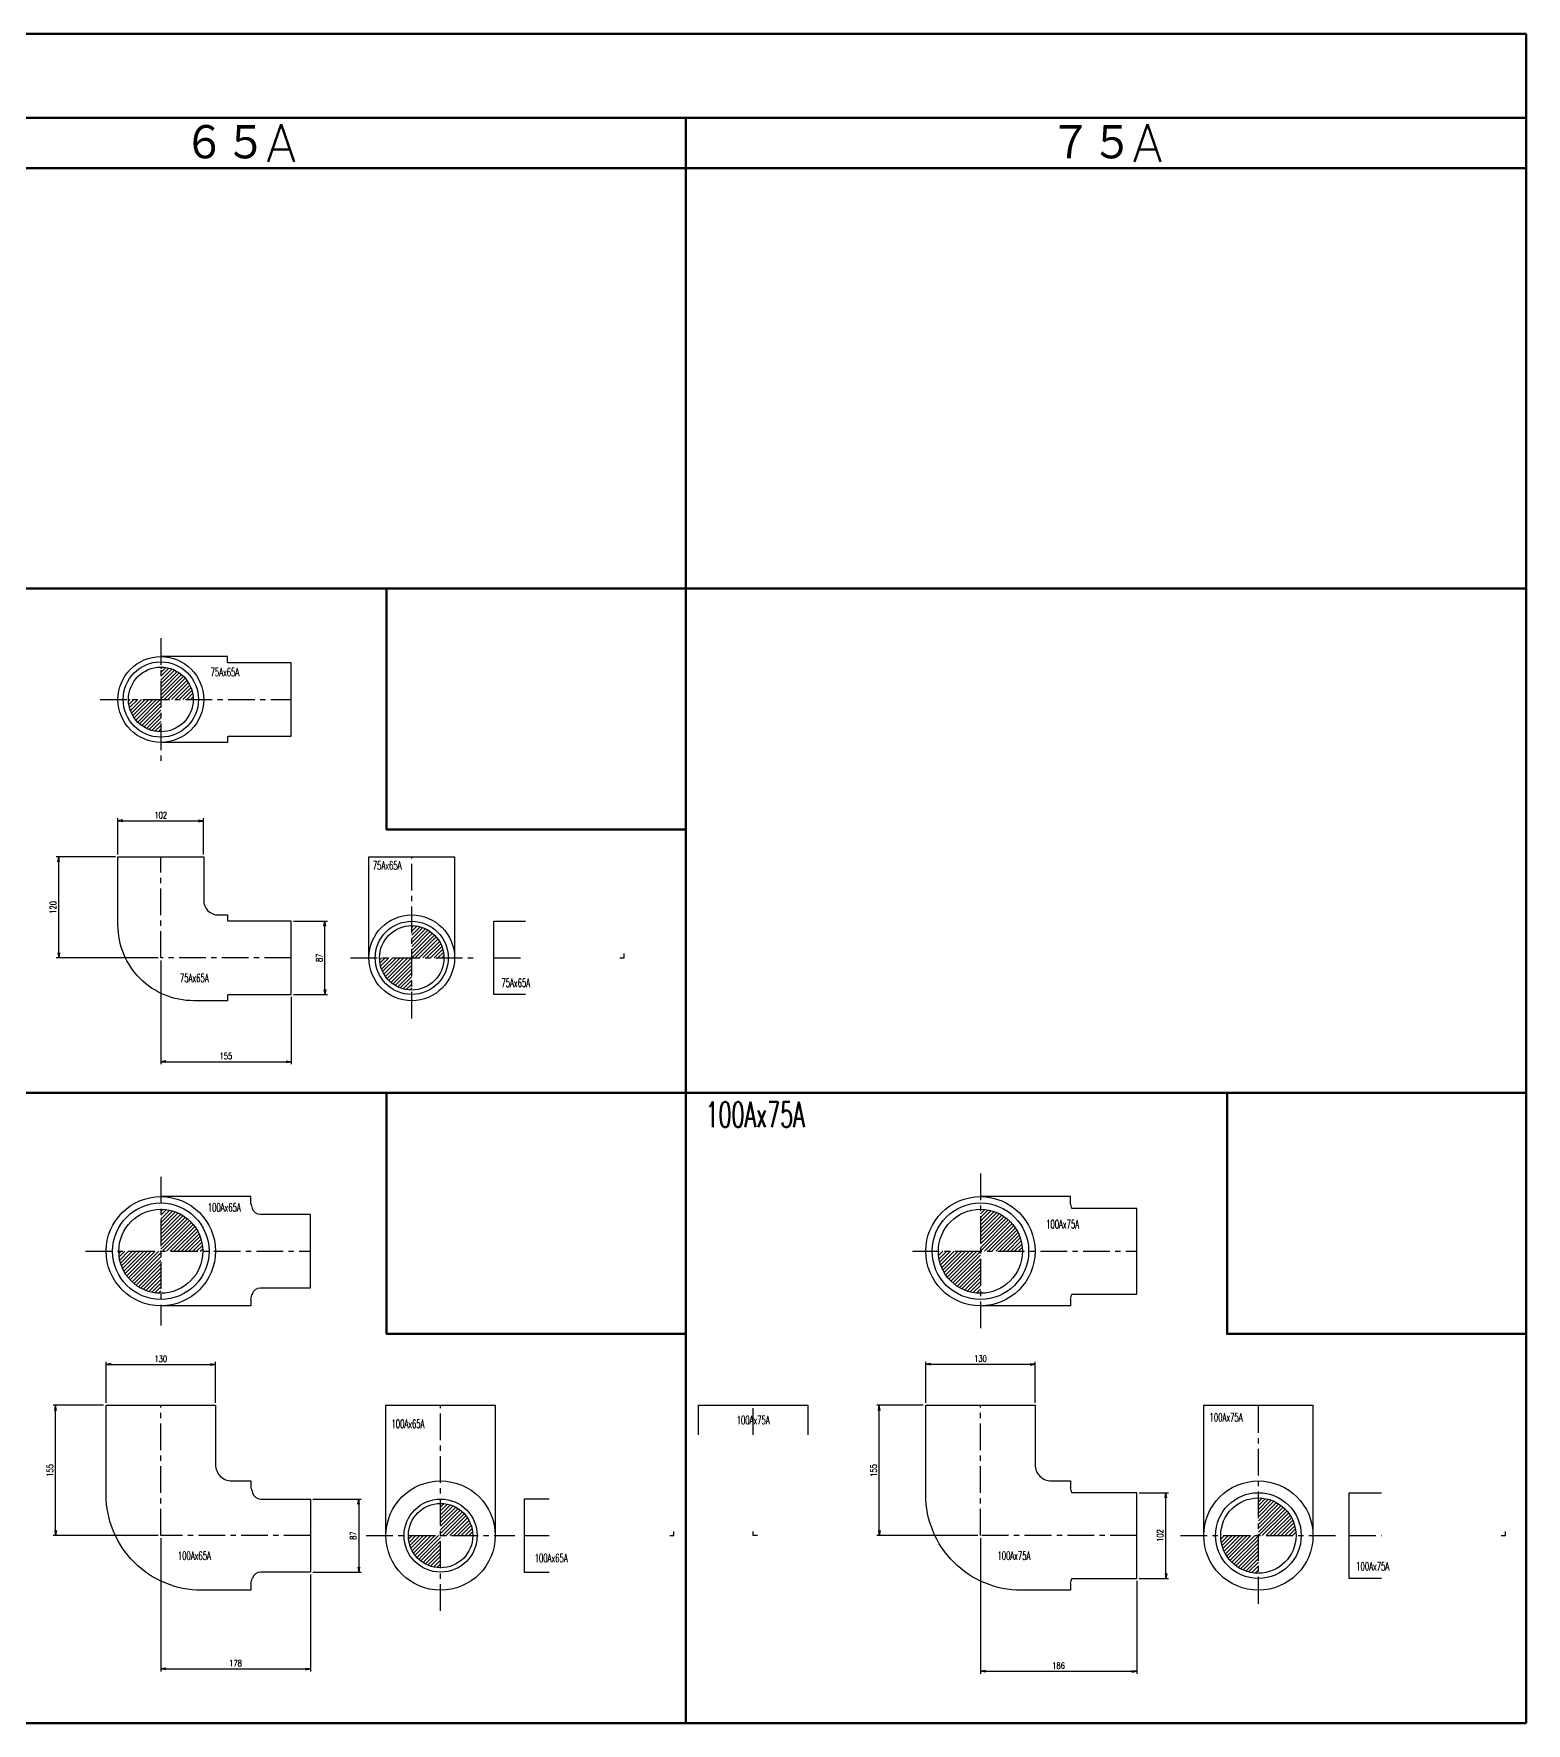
# Model space of a CAD drawing. Header units: millimetres. Extents: x 1711 to 90196, y -23291 to 8516.
# Drawn here: x 48783 to 50559, y -402 to 1608 of the extents above; entities that cross this region are included whole.
import ezdxf

# ---------------------------------------------------------------- set-up
doc = ezdxf.new("R2010")
doc.units = ezdxf.units.MM
doc.header["$PDMODE"] = 35
doc.linetypes.add('CENTER', pattern=[50.8, 31.75, -6.35, 6.35, -6.35])
doc.layers.add('line', color=153, linetype='Continuous', lineweight=50)
for name, color, linetype in [('寸法', 2, 'Continuous'), ('配管-CVP', 4, 'Continuous'), ('＃配管（PVC)', 21, 'Continuous')]:
    doc.layers.add(name, color=color, linetype=linetype)
doc.styles.add('kpk', font='romans.shx', dxfattribs={"width": 0.7, "bigfont": 'extfont2.shx'})
doc.styles.get("Standard").update_dxf_attribs({"font": 'romans.shx', "bigfont": 'extfont.shx'})
doc.dimstyles.new('KPK-3', dxfattribs={"dimscale": 3, "dimtxt": 2.5, "dimasz": 2, "dimexe": 1, "dimexo": 1, "dimgap": 1, "dimtad": 3, "dimdec": 1, "dimdsep": 46, "dimtxsty": 'kpk', "dimblk": 'OPEN', "dimcen": 2.5, "dimclrd": 2, "dimclre": 2, "dimclrt": 4, "dimadec": 1, "dimazin": 2, "dimtfac": 1, "dimtdec": 1, "dimtmove": 0, "dimatfit": 2, "dimldrblk": 'OPEN', "dimfxl": 0, "dimlwd": -1, "dimlwe": -1, "dimarcsym": 0})

# ---------------------------------------------------------------- blocks, each defined once
blk = doc.blocks.new('_Open')
at = {"color": 0, "linetype": 'ByBlock', "lineweight": -2}
for p, q in [((-1, 0.17), (0, 0)), ((-1, -0.17), (0, 0)), ((0, 0), (-1, 0))]:
    blk.add_line(p, q, dxfattribs=at)
blk = doc.blocks.new('*D2950')
at = {"layer": 'Defpoints', "color": 0, "transparency": 16777216}
for p in [(48985.3, 671.2), (48883.3, 628.2), (48985.3, 628.2)]:
    blk.add_point(p, dxfattribs=at)
at = {"layer": '寸法', "color": 2, "transparency": 16777216}
for p, q in [((48883.3, 631.2), (48883.3, 674.2)), ((48889.3, 671.2), (48979.3, 671.2)), ((48985.3, 631.2), (48985.3, 674.2))]:
    blk.add_line(p, q, dxfattribs=at)
at = {"layer": '寸法', "color": 2, "transparency": 16777216, "xscale": 6, "yscale": 6, "zscale": 6, "rotation": 180}
blk.add_blockref('_Open', (48883.3, 671.2), dxfattribs=at)
at = {"layer": '寸法', "color": 2, "transparency": 16777216, "xscale": 6, "yscale": 6, "zscale": 6}
blk.add_blockref('_Open', (48985.3, 671.2), dxfattribs=at)
at = {"layer": '寸法', "color": 4, "transparency": 16777216, "insert": (48934.3, 677.9), "char_height": 7.5, "attachment_point": 5, "style": 'kpk', "bg_fill": 3, "box_fill_scale": 1.1, "bg_fill_color": 256, "bg_fill_true_color": 13158600, "bg_fill_transparency": 0}
blk.add_mtext('102', dxfattribs=at)
blk = doc.blocks.new('*D2951')
at = {"layer": 'Defpoints', "color": 0, "transparency": 16777216}
for p in [(49089.3, 551.7), (49129.5, 551.7), (49089.3, 464.7)]:
    blk.add_point(p, dxfattribs=at)
at = {"layer": '寸法', "color": 2, "transparency": 16777216}
for p, q in [((49092.3, 551.7), (49132.5, 551.7)), ((49129.5, 470.7), (49129.5, 545.7)), ((49092.3, 464.7), (49132.5, 464.7))]:
    blk.add_line(p, q, dxfattribs=at)
at = {"layer": '寸法', "color": 2, "transparency": 16777216, "xscale": 6, "yscale": 6, "zscale": 6}
for p, rotation in [((49129.5, 551.7), 90), ((49129.5, 464.7), 270)]:
    blk.add_blockref('_Open', p, dxfattribs=dict(at, rotation=rotation))
at = {"layer": '寸法', "color": 4, "transparency": 16777216, "insert": (49122.8, 508.2), "char_height": 7.5, "attachment_point": 5, "rotation": 90, "style": 'kpk', "bg_fill": 3, "box_fill_scale": 1.1, "bg_fill_color": 256, "bg_fill_true_color": 13158600, "bg_fill_transparency": 0}
blk.add_mtext('87', dxfattribs=at)
blk = doc.blocks.new('*D2952')
at = {"layer": 'Defpoints', "color": 0, "transparency": 16777216}
for p in [(48934.3, 508.2), (49089.3, 464.7), (49089.3, 384.5)]:
    blk.add_point(p, dxfattribs=at)
at = {"layer": '寸法', "color": 2, "transparency": 16777216}
for p, q in [((48934.3, 505.2), (48934.3, 381.5)), ((49089.3, 461.7), (49089.3, 381.5)), ((48940.3, 384.5), (49083.3, 384.5))]:
    blk.add_line(p, q, dxfattribs=at)
at = {"layer": '寸法', "color": 2, "transparency": 16777216, "xscale": 6, "yscale": 6, "zscale": 6, "rotation": 180}
blk.add_blockref('_Open', (48934.3, 384.5), dxfattribs=at)
at = {"layer": '寸法', "color": 2, "transparency": 16777216, "xscale": 6, "yscale": 6, "zscale": 6}
blk.add_blockref('_Open', (49089.3, 384.5), dxfattribs=at)
at = {"layer": '寸法', "color": 4, "transparency": 16777216, "insert": (49011.8, 391.3), "char_height": 7.5, "attachment_point": 5, "style": 'kpk', "bg_fill": 3, "box_fill_scale": 1.1, "bg_fill_color": 256, "bg_fill_true_color": 13158600, "bg_fill_transparency": 0}
blk.add_mtext('155', dxfattribs=at)
blk = doc.blocks.new('*D2953')
at = {"layer": 'Defpoints', "color": 0, "transparency": 16777216}
for p in [(48812.8, 628.2), (48883.3, 628.2), (48934.3, 508.2)]:
    blk.add_point(p, dxfattribs=at)
at = {"layer": '寸法', "color": 2, "transparency": 16777216}
for p, q in [((48880.3, 628.2), (48809.8, 628.2)), ((48812.8, 514.2), (48812.8, 622.2)), ((48931.3, 508.2), (48809.8, 508.2))]:
    blk.add_line(p, q, dxfattribs=at)
at = {"layer": '寸法', "color": 2, "transparency": 16777216, "xscale": 6, "yscale": 6, "zscale": 6}
for p, rotation in [((48812.8, 628.2), 90), ((48812.8, 508.2), 270)]:
    blk.add_blockref('_Open', p, dxfattribs=dict(at, rotation=rotation))
at = {"layer": '寸法', "color": 4, "transparency": 16777216, "insert": (48806.1, 568.2), "char_height": 7.5, "attachment_point": 5, "rotation": 90, "style": 'kpk', "bg_fill": 3, "box_fill_scale": 1.1, "bg_fill_color": 256, "bg_fill_true_color": 13158600, "bg_fill_transparency": 0}
blk.add_mtext('120', dxfattribs=at)
blk = doc.blocks.new('*D2954')
at = {"layer": 'Defpoints', "color": 0, "transparency": 16777216}
for p in [(48999.3, 24.4), (48869.3, -24.2), (48999.3, -24.2)]:
    blk.add_point(p, dxfattribs=at)
at = {"layer": '寸法', "color": 2, "transparency": 16777216}
for p, q in [((48869.3, -21.2), (48869.3, 27.4)), ((48875.3, 24.4), (48993.3, 24.4)), ((48999.3, -21.2), (48999.3, 27.4))]:
    blk.add_line(p, q, dxfattribs=at)
at = {"layer": '寸法', "color": 2, "transparency": 16777216, "xscale": 6, "yscale": 6, "zscale": 6, "rotation": 180}
blk.add_blockref('_Open', (48869.3, 24.4), dxfattribs=at)
at = {"layer": '寸法', "color": 2, "transparency": 16777216, "xscale": 6, "yscale": 6, "zscale": 6}
blk.add_blockref('_Open', (48999.3, 24.4), dxfattribs=at)
at = {"layer": '寸法', "color": 4, "transparency": 16777216, "insert": (48934.3, 31.1), "char_height": 7.5, "attachment_point": 5, "style": 'kpk', "bg_fill": 3, "box_fill_scale": 1.1, "bg_fill_color": 256, "bg_fill_true_color": 13158600, "bg_fill_transparency": 0}
blk.add_mtext('130', dxfattribs=at)
blk = doc.blocks.new('*D2955')
at = {"layer": 'Defpoints', "color": 0, "transparency": 16777216}
for p in [(49112.3, -135.7), (49112.3, -222.7), (49169.9, -222.7)]:
    blk.add_point(p, dxfattribs=at)
at = {"layer": '寸法', "color": 2, "transparency": 16777216}
for p, q in [((49115.3, -135.7), (49172.9, -135.7)), ((49169.9, -141.7), (49169.9, -216.7)), ((49115.3, -222.7), (49172.9, -222.7))]:
    blk.add_line(p, q, dxfattribs=at)
at = {"layer": '寸法', "color": 2, "transparency": 16777216, "xscale": 6, "yscale": 6, "zscale": 6}
for p, rotation in [((49169.9, -135.7), 90), ((49169.9, -222.7), 270)]:
    blk.add_blockref('_Open', p, dxfattribs=dict(at, rotation=rotation))
at = {"layer": '寸法', "color": 4, "transparency": 16777216, "insert": (49163.2, -179.2), "char_height": 7.5, "attachment_point": 5, "rotation": 90, "style": 'kpk', "bg_fill": 3, "box_fill_scale": 1.1, "bg_fill_color": 256, "bg_fill_true_color": 13158600, "bg_fill_transparency": 0}
blk.add_mtext('87', dxfattribs=at)
blk = doc.blocks.new('*D2956')
at = {"layer": 'Defpoints', "color": 0, "transparency": 16777216}
for p in [(48809.1, -24.2), (48869.3, -24.2), (48934.3, -179.2)]:
    blk.add_point(p, dxfattribs=at)
at = {"layer": '寸法', "color": 2, "transparency": 16777216}
for p, q in [((48866.3, -24.2), (48806.1, -24.2)), ((48809.1, -173.2), (48809.1, -30.2)), ((48931.3, -179.2), (48806.1, -179.2))]:
    blk.add_line(p, q, dxfattribs=at)
at = {"layer": '寸法', "color": 2, "transparency": 16777216, "xscale": 6, "yscale": 6, "zscale": 6}
for p, rotation in [((48809.1, -24.2), 90), ((48809.1, -179.2), 270)]:
    blk.add_blockref('_Open', p, dxfattribs=dict(at, rotation=rotation))
at = {"layer": '寸法', "color": 4, "transparency": 16777216, "insert": (48802.4, -101.7), "char_height": 7.5, "attachment_point": 5, "rotation": 90, "style": 'kpk', "bg_fill": 3, "box_fill_scale": 1.1, "bg_fill_color": 256, "bg_fill_true_color": 13158600, "bg_fill_transparency": 0}
blk.add_mtext('155', dxfattribs=at)
blk = doc.blocks.new('*D2957')
at = {"layer": 'Defpoints', "color": 0, "transparency": 16777216}
for p in [(49974.6, 24.6), (49844.6, -24.2), (49974.6, -24.2)]:
    blk.add_point(p, dxfattribs=at)
at = {"layer": '寸法', "color": 2, "transparency": 16777216}
for p, q in [((49844.6, -21.2), (49844.6, 27.6)), ((49850.6, 24.6), (49968.6, 24.6)), ((49974.6, -21.2), (49974.6, 27.6))]:
    blk.add_line(p, q, dxfattribs=at)
at = {"layer": '寸法', "color": 2, "transparency": 16777216, "xscale": 6, "yscale": 6, "zscale": 6, "rotation": 180}
blk.add_blockref('_Open', (49844.6, 24.6), dxfattribs=at)
at = {"layer": '寸法', "color": 2, "transparency": 16777216, "xscale": 6, "yscale": 6, "zscale": 6}
blk.add_blockref('_Open', (49974.6, 24.6), dxfattribs=at)
at = {"layer": '寸法', "color": 4, "transparency": 16777216, "insert": (49909.6, 31.4), "char_height": 7.5, "attachment_point": 5, "style": 'kpk', "bg_fill": 3, "box_fill_scale": 1.1, "bg_fill_color": 256, "bg_fill_true_color": 13158600, "bg_fill_transparency": 0}
blk.add_mtext('130', dxfattribs=at)
blk = doc.blocks.new('*D2958')
at = {"layer": 'Defpoints', "color": 0, "transparency": 16777216}
for p in [(50095.6, -128.2), (50130.3, -128.2), (50095.6, -230.2)]:
    blk.add_point(p, dxfattribs=at)
at = {"layer": '寸法', "color": 2, "transparency": 16777216}
for p, q in [((50098.6, -128.2), (50133.3, -128.2)), ((50130.3, -224.2), (50130.3, -134.2)), ((50098.6, -230.2), (50133.3, -230.2))]:
    blk.add_line(p, q, dxfattribs=at)
at = {"layer": '寸法', "color": 2, "transparency": 16777216, "xscale": 6, "yscale": 6, "zscale": 6}
for p, rotation in [((50130.3, -128.2), 90), ((50130.3, -230.2), 270)]:
    blk.add_blockref('_Open', p, dxfattribs=dict(at, rotation=rotation))
at = {"layer": '寸法', "color": 4, "transparency": 16777216, "insert": (50123.5, -179.2), "char_height": 7.5, "attachment_point": 5, "rotation": 90, "style": 'kpk', "bg_fill": 3, "box_fill_scale": 1.1, "bg_fill_color": 256, "bg_fill_true_color": 13158600, "bg_fill_transparency": 0}
blk.add_mtext('102', dxfattribs=at)
blk = doc.blocks.new('*D2959')
at = {"layer": 'Defpoints', "color": 0, "transparency": 16777216}
for p in [(49789.3, -24.2), (49844.6, -24.2), (49909.6, -179.2)]:
    blk.add_point(p, dxfattribs=at)
at = {"layer": '寸法', "color": 2, "transparency": 16777216}
for p, q in [((49841.6, -24.2), (49786.3, -24.2)), ((49789.3, -173.2), (49789.3, -30.2)), ((49906.6, -179.2), (49786.3, -179.2))]:
    blk.add_line(p, q, dxfattribs=at)
at = {"layer": '寸法', "color": 2, "transparency": 16777216, "xscale": 6, "yscale": 6, "zscale": 6}
for p, rotation in [((49789.3, -24.2), 90), ((49789.3, -179.2), 270)]:
    blk.add_blockref('_Open', p, dxfattribs=dict(at, rotation=rotation))
at = {"layer": '寸法', "color": 4, "transparency": 16777216, "insert": (49782.6, -101.7), "char_height": 7.5, "attachment_point": 5, "rotation": 90, "style": 'kpk', "bg_fill": 3, "box_fill_scale": 1.1, "bg_fill_color": 256, "bg_fill_true_color": 13158600, "bg_fill_transparency": 0}
blk.add_mtext('155', dxfattribs=at)
blk = doc.blocks.new('*D2960')
at = {"layer": 'Defpoints', "color": 0, "transparency": 16777216}
for p in [(49909.6, -179.2), (50095.6, -230.2), (50095.6, -340.7)]:
    blk.add_point(p, dxfattribs=at)
at = {"layer": '寸法', "color": 2, "transparency": 16777216}
for p, q in [((49909.6, -182.2), (49909.6, -343.7)), ((50095.6, -233.2), (50095.6, -343.7)), ((49915.6, -340.7), (50089.6, -340.7))]:
    blk.add_line(p, q, dxfattribs=at)
at = {"layer": '寸法', "color": 2, "transparency": 16777216, "xscale": 6, "yscale": 6, "zscale": 6, "rotation": 180}
blk.add_blockref('_Open', (49909.6, -340.7), dxfattribs=at)
at = {"layer": '寸法', "color": 2, "transparency": 16777216, "xscale": 6, "yscale": 6, "zscale": 6}
blk.add_blockref('_Open', (50095.6, -340.7), dxfattribs=at)
at = {"layer": '寸法', "color": 4, "transparency": 16777216, "insert": (50002.6, -333.9), "char_height": 7.5, "attachment_point": 5, "style": 'kpk', "bg_fill": 3, "box_fill_scale": 1.1, "bg_fill_color": 256, "bg_fill_true_color": 13158600, "bg_fill_transparency": 0}
blk.add_mtext('186', dxfattribs=at)
blk = doc.blocks.new('*D2297')
at = {"layer": 'Defpoints', "color": 0, "transparency": 16777216}
for p in [(48934.3, -179.2), (49112.3, -222.7), (49112.3, -337.8)]:
    blk.add_point(p, dxfattribs=at)
at = {"layer": '寸法', "color": 2, "transparency": 16777216}
for p, q in [((48934.3, -182.2), (48934.3, -340.8)), ((49112.3, -225.7), (49112.3, -340.8)), ((48940.3, -337.8), (49106.3, -337.8))]:
    blk.add_line(p, q, dxfattribs=at)
at = {"layer": '寸法', "color": 2, "transparency": 16777216, "xscale": 6, "yscale": 6, "zscale": 6, "rotation": 180}
blk.add_blockref('_Open', (48934.3, -337.8), dxfattribs=at)
at = {"layer": '寸法', "color": 2, "transparency": 16777216, "xscale": 6, "yscale": 6, "zscale": 6}
blk.add_blockref('_Open', (49112.3, -337.8), dxfattribs=at)
at = {"layer": '寸法', "color": 4, "transparency": 16777216, "insert": (49023.3, -331), "char_height": 7.5, "attachment_point": 5, "style": 'kpk', "bg_fill": 3, "box_fill_scale": 1.1, "bg_fill_color": 256, "bg_fill_true_color": 13158600, "bg_fill_transparency": 0}
blk.add_mtext('178', dxfattribs=at)
blk = doc.blocks.new('75A×65A-RL-上面')
at = {"layer": '＃配管（PVC)', "linetype": 'ByBlock'}
h = blk.add_hatch(dxfattribs=at)
h.set_pattern_fill('ANSI31', color=252)
h.set_pattern_definition([(45, (-48934.334, -815.5712), (-2.24506403, 2.24506403), [])])
h.paths.add_polyline_path([(0, 0), (-38.5, 0, 0.414214), (0, -38.5)])
h.paths.add_polyline_path([(0, 38.5), (0, 0), (38.5, 0, 0.414214)])
at = {"layer": '＃配管（PVC)', "color": 2, "linetype": 'CENTER'}
for p, q in [((0, 73), (0, -73)), ((-72.2, 0), (155, 0))]:
    blk.add_line(p, q, dxfattribs=at)
at = {"layer": '＃配管（PVC)', "color": 0, "linetype": 'ByBlock'}
for points in [[(79.8, 43.5, 0.001432), (79.5, 44.5), (79.5, 51), (0, 51)], [(79.8, -43.5, -0.001432), (79.5, -44.5), (79.5, -51), (0, -51)]]:
    blk.add_lwpolyline(points, format="xyb", dxfattribs=at)
blk.add_lwpolyline([(79.8, -43.5), (155, -43.5), (155, 43.5), (79.8, 43.5)], dxfattribs=at)
for radius in [51, 44.8, 38.5]:
    blk.add_circle((0, 0), radius, dxfattribs=at)
at = {"layer": 'Defpoints', "color": 6, "linetype": 'ByBlock', "insert": (76.2, 32.6), "char_height": 10, "attachment_point": 5, "style": 'kpk', "bg_fill": 3, "box_fill_scale": 1.2, "bg_fill_color": 256, "bg_fill_transparency": 0}
blk.add_mtext('{\\W0.6;75Ax65A}', dxfattribs=at)
blk = doc.blocks.new('75A×65A-RL-正面')
at = {"layer": '＃配管（PVC)', "color": 0, "linetype": 'ByBlock'}
blk.add_lwpolyline([(79.8, -43.5, -0.001432), (79.5, -44.5), (79.5, -51), (39, -51, -0.414272), (-51, 39), (-51, 120), (51, 120), (51, 68.5, 0.415655), (68.5, 51), (79.5, 51), (79.5, 44.5, -0.001432), (79.8, 43.5)], format="xyb", dxfattribs=at)
at = {"layer": '＃配管（PVC)', "color": 2, "linetype": 'CENTER'}
blk.add_lwpolyline([(155, 0), (0, 0), (0, 120)], dxfattribs=at)
at = {"layer": '＃配管（PVC)', "color": 0, "linetype": 'ByBlock'}
blk.add_lwpolyline([(79.8, -43.5), (155, -43.5), (155, 43.5), (79.8, 43.5)], dxfattribs=at)
at = {"layer": 'Defpoints', "color": 6, "linetype": 'ByBlock', "insert": (39.9, -23.9), "char_height": 10, "attachment_point": 5, "style": 'kpk', "bg_fill": 3, "box_fill_scale": 1.2, "bg_fill_color": 256, "bg_fill_transparency": 0}
blk.add_mtext('{\\W0.6;75Ax65A}', dxfattribs=at)
blk = doc.blocks.new('75A×65A-RL-側面')
at = {"layer": '＃配管（PVC)', "linetype": 'ByBlock'}
h = blk.add_hatch(dxfattribs=at)
h.set_pattern_fill('ANSI31', color=252)
h.set_pattern_definition([(45, (-49232.8835, -508.151), (-2.24506403, 2.24506403), [])])
h.paths.add_polyline_path([(0, 0), (-38.3, 0, 0.414214), (0, -38.3)])
h.paths.add_polyline_path([(0, 38.3), (0, 0), (38.3, 0, 0.414214)])
at = {"layer": '＃配管（PVC)', "color": 2, "linetype": 'CENTER'}
for p, q in [((0, -72.2), (0, 120)), ((-73, 0), (73, 0))]:
    blk.add_line(p, q, dxfattribs=at)
at = {"layer": '＃配管（PVC)', "color": 0, "linetype": 'ByBlock'}
blk.add_lwpolyline([(-51, 0), (-51, 120), (51, 120), (51, 0)], dxfattribs=at)
for radius in [51, 43.5, 38.3]:
    blk.add_circle((0, 0), radius, dxfattribs=at)
at = {"layer": 'Defpoints', "color": 6, "linetype": 'ByBlock', "insert": (-29.2, 110), "char_height": 10, "attachment_point": 5, "style": 'kpk', "bg_fill": 3, "box_fill_scale": 1.2, "bg_fill_color": 256, "bg_fill_transparency": 0}
blk.add_mtext('{\\W0.6;75Ax65A}', dxfattribs=at)
blk = doc.blocks.new('75A×65A-RL-半（65A)')
at = {"layer": '＃配管（PVC)', "color": 0, "linetype": 'ByBlock'}
blk.add_lwpolyline([(-117.4, -43.5), (-155, -43.5), (-155, 43.5), (-117.4, 43.5)], dxfattribs=at)
at = {"layer": '＃配管（PVC)', "color": 2, "linetype": 'CENTER'}
for points in [[(-155, 0), (-117.4, 0)], [(-5, 0), (0, 0), (0, 5)]]:
    blk.add_lwpolyline(points, dxfattribs=at)
at = {"layer": 'Defpoints', "color": 6, "linetype": 'ByBlock', "insert": (-128.9, -29.7), "char_height": 10, "attachment_point": 5, "style": 'kpk', "bg_fill": 3, "box_fill_scale": 1.2, "bg_fill_color": 256, "bg_fill_transparency": 0}
blk.add_mtext('{\\W0.6;75Ax65A}', dxfattribs=at)
blk = doc.blocks.new('100A×65A-RL-上面')
at = {"layer": '＃配管（PVC)', "linetype": 'ByBlock'}
h = blk.add_hatch(dxfattribs=at)
h.set_pattern_fill('ANSI31', color=252)
h.set_pattern_definition([(45, (-48934.334, -159.1194), (-2.24506403, 2.24506403), [])])
h.paths.add_polyline_path([(0, 0), (-50, 0, 0.414214), (0, -50)])
h.paths.add_polyline_path([(0, 50), (0, 0), (50, 0, 0.414214)])
at = {"layer": '＃配管（PVC)', "color": 2, "linetype": 'CENTER'}
for p, q in [((0, 88.5), (0, -88.5)), ((-89.5, 0), (178, 0))]:
    blk.add_line(p, q, dxfattribs=at)
at = {"layer": '＃配管（PVC)', "color": 0, "linetype": 'ByBlock'}
for points in [[(107.3, 56.9), (107.3, 65), (0, 65)], [(107.3, -56.9), (107.3, -65), (0, -65)]]:
    blk.add_lwpolyline(points, dxfattribs=at)
blk.add_lwpolyline([(108.9, -50.9, -0.340465), (118.6, -43.5), (178, -43.5), (178, 43.5), (118.6, 43.5, -0.340786), (108.9, 51, 0.007732), (107.3, 56.9)], format="xyb", dxfattribs=at)
for radius in [65, 57.4, 50]:
    blk.add_circle((0, 0), radius, dxfattribs=at)
blk.add_arc((-84.5, 0.1), 200, 343.4318, 345.2076, dxfattribs=at)
at = {"layer": 'Defpoints', "color": 6, "linetype": 'ByBlock', "insert": (75.5, 52.1), "char_height": 10, "attachment_point": 5, "style": 'kpk', "bg_fill": 3, "box_fill_scale": 1.2, "bg_fill_color": 256, "bg_fill_transparency": 0}
blk.add_mtext('{\\W0.6;100Ax65A}', dxfattribs=at)
blk = doc.blocks.new('100A×65A-RL-正面')
at = {"color": 0, "linetype": 'ByBlock'}
blk.add_arc((-84.5, 0.1), 200, 343.4318, 345.2076, dxfattribs=at)
at = {"layer": '＃配管（PVC)', "color": 0, "linetype": 'ByBlock'}
for points in [[(107.3, -56.9), (107.3, -65), (48.5, -65, -0.414276), (-65, 48.5), (-65, 155), (65, 155), (65, 84.5, 0.416256), (84.5, 65), (107.3, 65), (107.3, 56.9)], [(107.3, 56.9, -0.007732), (108.9, 51, 0.340786), (118.6, 43.5), (178, 43.5), (178, -43.5), (118.6, -43.5, 0.340465), (108.9, -50.9)]]:
    blk.add_lwpolyline(points, format="xyb", dxfattribs=at)
at = {"layer": '＃配管（PVC)', "color": 2, "linetype": 'CENTER'}
blk.add_lwpolyline([(178, 0), (0, 0), (0, 155)], dxfattribs=at)
at = {"layer": 'Defpoints', "color": 6, "linetype": 'ByBlock', "insert": (39.9, -23.9), "char_height": 10, "attachment_point": 5, "style": 'kpk', "bg_fill": 3, "box_fill_scale": 1.2, "bg_fill_color": 256, "bg_fill_transparency": 0}
blk.add_mtext('{\\W0.6;100Ax65A}', dxfattribs=at)
blk = doc.blocks.new('100A×65A-RL-側面')
at = {"layer": '＃配管（PVC)', "linetype": 'ByBlock'}
h = blk.add_hatch(dxfattribs=at)
h.set_pattern_fill('ANSI31', color=252)
h.set_pattern_definition([(45, (-49267.243, 179.2102), (-2.24506403, 2.24506403), [])])
h.paths.add_polyline_path([(0, 0), (-38.3, 0, 0.414214), (0, -38.3)])
h.paths.add_polyline_path([(0, 38.3), (0, 0), (38.3, 0, 0.414214)])
at = {"layer": '＃配管（PVC)', "color": 2, "linetype": 'CENTER'}
for p, q in [((0, -89.5), (0, 155)), ((-88.5, 0), (88.5, 0))]:
    blk.add_line(p, q, dxfattribs=at)
at = {"layer": '＃配管（PVC)', "color": 0, "linetype": 'ByBlock'}
blk.add_lwpolyline([(-65, 0), (-65, 155), (65, 155), (65, 0)], dxfattribs=at)
for radius in [65, 43.5, 38.3]:
    blk.add_circle((0, 0), radius, dxfattribs=at)
at = {"layer": 'Defpoints', "color": 6, "linetype": 'ByBlock', "insert": (-38.8, 133), "char_height": 10, "attachment_point": 5, "style": 'kpk', "bg_fill": 3, "box_fill_scale": 1.2, "bg_fill_color": 256, "bg_fill_transparency": 0}
blk.add_mtext('{\\W0.6;100Ax65A}', dxfattribs=at)
blk = doc.blocks.new('100A×65A-RL-半（65A)')
at = {"layer": '＃配管（PVC)', "color": 0, "linetype": 'ByBlock'}
blk.add_lwpolyline([(-148.3, 43.5), (-178, 43.5), (-178, -43.5), (-148.3, -43.5)], dxfattribs=at)
at = {"layer": '＃配管（PVC)', "color": 2, "linetype": 'CENTER'}
for points in [[(-178, 0), (-148.3, 0)], [(-5, 0), (0, 0), (0, 5)]]:
    blk.add_lwpolyline(points, dxfattribs=at)
at = {"layer": 'Defpoints', "color": 6, "linetype": 'ByBlock', "insert": (-146, -26.8), "char_height": 10, "attachment_point": 5, "style": 'kpk', "bg_fill": 3, "box_fill_scale": 1.2, "bg_fill_color": 256, "bg_fill_transparency": 0}
blk.add_mtext('{\\W0.6;100Ax65A}', dxfattribs=at)
blk = doc.blocks.new('100A×75A-RL-上面')
at = {"layer": '＃配管（PVC)', "linetype": 'ByBlock'}
h = blk.add_hatch(dxfattribs=at)
h.set_pattern_fill('ANSI31', color=252)
h.set_pattern_definition([(45, (-49909.5934, -159.1194), (-2.24506403, 2.24506403), [])])
h.paths.add_polyline_path([(0, 0), (-50, 0, 0.414214), (0, -50)])
h.paths.add_polyline_path([(0, 50), (0, 0), (50, 0, 0.414214)])
at = {"layer": '＃配管（PVC)', "color": 2, "linetype": 'CENTER'}
for p, q in [((0, 92.5), (0, -92.5)), ((-81, 0), (186, 0))]:
    blk.add_line(p, q, dxfattribs=at)
at = {"layer": '＃配管（PVC)', "color": 0, "linetype": 'ByBlock'}
for points in [[(107.3, 56.9), (107.3, 65), (0, 65)], [(107.3, -56.9), (107.3, -65), (0, -65)]]:
    blk.add_lwpolyline(points, dxfattribs=at)
blk.add_lwpolyline([(107.2, -56.9, 0.007679), (108.9, -51), (186, -51), (186, 51), (108.9, 51, 0.007678), (107.3, 56.9)], format="xyb", dxfattribs=at)
for radius in [65, 57.4, 50]:
    blk.add_circle((0, 0), radius, dxfattribs=at)
at = {"layer": 'Defpoints', "color": 6, "linetype": 'ByBlock', "insert": (97.8, 32.2), "char_height": 10, "attachment_point": 5, "style": 'kpk', "bg_fill": 3, "box_fill_scale": 1.2, "bg_fill_color": 256, "bg_fill_transparency": 0}
blk.add_mtext('{\\W0.6;100Ax75A}', dxfattribs=at)
blk = doc.blocks.new('100A×75A-RL-半（正面）')
at = {"layer": '＃配管（PVC)', "color": 0, "linetype": 'ByBlock'}
blk.add_lwpolyline([(-65, 119.75), (-65, 155), (65, 155), (65, 119.75)], dxfattribs=at)
at = {"layer": '＃配管（PVC)', "color": 2, "linetype": 'CENTER'}
blk.add_lwpolyline([(5, 0), (0, 0), (0, 5)], dxfattribs=at)
at = {"layer": 'Defpoints', "color": 6, "linetype": 'ByBlock', "insert": (0, 137.375), "char_height": 10, "attachment_point": 5, "style": 'kpk', "bg_fill": 3, "box_fill_scale": 1.2, "bg_fill_color": 256, "bg_fill_transparency": 0}
blk.add_mtext('{\\W0.6;100Ax75A}', dxfattribs=at)
at = {"layer": '＃配管（PVC)', "color": 2, "linetype": 'CENTER'}
blk.add_lwpolyline([(0, 119.75), (0, 155)], dxfattribs=at)
blk = doc.blocks.new('100A×75A-RL-正面')
at = {"layer": '＃配管（PVC)', "color": 0, "linetype": 'ByBlock'}
for points in [[(107.3, -56.9), (107.3, -65), (48.5, -65, -0.414279), (-65, 48.5), (-65, 155), (65, 155), (65, 84.5, 0.416256), (84.5, 65), (107.3, 65), (107.3, 56.9)], [(107.2, -56.9, 0.007679), (108.9, -51), (186, -51), (186, 51), (108.9, 51, 0.007678), (107.3, 56.9)]]:
    blk.add_lwpolyline(points, format="xyb", dxfattribs=at)
at = {"layer": '＃配管（PVC)', "color": 2, "linetype": 'CENTER'}
blk.add_lwpolyline([(186, 0), (0, 0), (0, 155)], dxfattribs=at)
at = {"layer": 'Defpoints', "color": 6, "linetype": 'ByBlock', "insert": (39.9, -23.9), "char_height": 10, "attachment_point": 5, "style": 'kpk', "bg_fill": 3, "box_fill_scale": 1.2, "bg_fill_color": 256, "bg_fill_transparency": 0}
blk.add_mtext('{\\W0.6;100Ax75A}', dxfattribs=at)
blk = doc.blocks.new('100A×75A-RL-側面')
at = {"layer": '＃配管（PVC)', "linetype": 'ByBlock'}
h = blk.add_hatch(dxfattribs=at)
h.set_pattern_fill('ANSI31', color=252)
h.set_pattern_definition([(45, (-50240.326, 179.2102), (-2.24506403, 2.24506403), [])])
h.paths.add_polyline_path([(0, 0), (-44.8, 0, 0.414214), (0, -44.8)])
h.paths.add_polyline_path([(0, 44.8), (0, 0), (44.8, 0, 0.414214)])
at = {"layer": '＃配管（PVC)', "color": 2, "linetype": 'CENTER'}
for p, q in [((0, -81), (0, 155)), ((-92.5, 0), (92.5, 0))]:
    blk.add_line(p, q, dxfattribs=at)
at = {"layer": '＃配管（PVC)', "color": 0, "linetype": 'ByBlock'}
blk.add_lwpolyline([(-65, 0), (-65, 155), (65, 155), (65, 0)], dxfattribs=at)
for radius in [65, 51, 44.8]:
    blk.add_circle((0, 0), radius, dxfattribs=at)
at = {"layer": 'Defpoints', "color": 6, "linetype": 'ByBlock', "insert": (-38.4, 140.7), "char_height": 10, "attachment_point": 5, "style": 'kpk', "bg_fill": 3, "box_fill_scale": 1.2, "bg_fill_color": 256, "bg_fill_transparency": 0}
blk.add_mtext('{\\W0.6;100Ax75A}', dxfattribs=at)
blk = doc.blocks.new('100A×75A-RL-半(75A)')
at = {"layer": '＃配管（PVC)', "color": 0, "linetype": 'ByBlock'}
blk.add_lwpolyline([(-147.4, -51), (-186, -51), (-186, 51), (-147.4, 51)], dxfattribs=at)
at = {"layer": '＃配管（PVC)', "color": 2, "linetype": 'CENTER'}
for points in [[(-186, 0), (-147.4, 0)], [(-5, 0), (0, 0), (0, 5)]]:
    blk.add_lwpolyline(points, dxfattribs=at)
at = {"layer": 'Defpoints', "color": 6, "linetype": 'ByBlock', "insert": (-157.9, -36.5), "char_height": 10, "attachment_point": 5, "style": 'kpk', "bg_fill": 3, "box_fill_scale": 1.2, "bg_fill_color": 256, "bg_fill_transparency": 0}
blk.add_mtext('{\\W0.6;100Ax75A}', dxfattribs=at)
blk = doc.blocks.new('A$C22c31c48')
at = {"layer": 'line'}
for p, q in [((7577, 0), (0, 0)), ((7577, -2010), (7577, 0)), ((60, -100), (7577, -100)), ((6577, -100), (6577, -2010)), ((60, -160), (7577, -160)), ((0, -660), (7577, -660)), ((0, -1260), (7577, -1260)), ((0, -2010), (7577, -2010))]:
    blk.add_line(p, q, dxfattribs=at)
for points in [[(6577, -660), (6221, -660), (6221, -946.9), (6577, -946.9)], [(6577, -1260), (6221, -1260), (6221, -1546.9), (6577, -1546.9)], [(7577, -1260), (7221, -1260), (7221, -1546.9), (7577, -1546.9)]]:
    blk.add_lwpolyline(points, close=True, dxfattribs=at)
for s, insert, char_height, attachment_point in [('６５A', (6046, -130), 45, 5), ('７５A', (7077, -130), 45, 5), ('{\\W0.6;100Ax75A}', (6600.6, -1285.9), 30, 4)]:
    blk.add_mtext(s, dxfattribs=dict(at, insert=insert, char_height=char_height, attachment_point=attachment_point))

msp = doc.modelspace()

# ---------------------------------------------------------------- block references
at = {"layer": '配管-CVP'}
for name, p in [('75A×65A-RL-上面', (48934.3338, 815.5712)), ('75A×65A-RL-側面', (49232.8835, 508.151)), ('75A×65A-RL-半（65A)', (49485.6056, 508.151)), ('100A×65A-RL-上面', (48934.3338, 159.1194)), ('100A×75A-RL-上面', (49909.5934, 159.1194)), ('100A×75A-RL-半（正面）', (49639.2165, -179.2102)), ('100A×75A-RL-側面', (50240.3261, -179.2102)), ('100A×65A-RL-半（65A)', (49544.8514, -179.2102)), ('100A×75A-RL-半(75A)', (50534.2802, -179.2102))]:
    msp.add_blockref(name, p, dxfattribs=at)

# ---------------------------------------------------------------- dimensions: what is measured, and where the dimension line sits
at = {"layer": '寸法'}
for base, p1, p2, picture, middle in [((48985.3338, 671.1745), (48883.3338, 628.151), (48985.3338, 628.151), '*D2950', (48934.3338, 677.9245)), ((48999.3338, 24.3676), (48869.3338, -24.2102), (48999.3338, -24.2102), '*D2954', (48934.3338, 31.1176)), ((49974.5934, 24.6001), (49844.5934, -24.2102), (49974.5934, -24.2102), '*D2957', (49909.5934, 31.3501))]:
    dim = msp.add_linear_dim(base=base, p1=p1, p2=p2, dimstyle='KPK-3', dxfattribs=at)
    dim.commit()
    dim.dimension.update_dxf_attribs({"geometry": picture, "text_midpoint": middle})
for base, p1, p2, picture, middle in [((49129.5332, 551.651), (49089.3338, 464.651), (49089.3338, 551.651), '*D2951', (49122.7832, 508.151)), ((49169.9241, -222.7102), (49112.3338, -135.7102), (49112.3338, -222.7102), '*D2955', (49163.1741, -179.2102)), ((50130.2707, -128.2102), (50095.5934, -230.2102), (50095.5934, -128.2102), '*D2958', (50123.5207, -179.2102))]:
    dim = msp.add_linear_dim(base=base, p1=p1, p2=p2, angle=90, dimstyle='KPK-3', dxfattribs=at)
    dim.commit()
    dim.dimension.update_dxf_attribs({"geometry": picture, "text_midpoint": middle})

# ---------------------------------------------------------------- next in the draw order: block references
at = {"layer": '配管-CVP'}
msp.add_blockref('100A×65A-RL-側面', (49267.243, -179.2102), dxfattribs=at)

# ---------------------------------------------------------------- next in the draw order: dimensions: what is measured, and where the dimension line sits
at = {"layer": '寸法'}
dim = msp.add_linear_dim(base=(49089.3338, 384.5141), p1=(48934.3338, 508.151), p2=(49089.3338, 464.651), dimstyle='KPK-3', dxfattribs=at)
dim.commit()
dim.dimension.update_dxf_attribs({"geometry": '*D2952', "text_midpoint": (49011.8338, 391.2641)})
for base, p1, p2, picture, middle in [((48809.1209, -24.2102), (48934.3338, -179.2102), (48869.3338, -24.2102), '*D2956', (48802.3709, -101.7102)), ((49789.3387, -24.2102), (49909.5934, -179.2102), (49844.5934, -24.2102), '*D2959', (49782.5887, -101.7102))]:
    dim = msp.add_linear_dim(base=base, p1=p1, p2=p2, angle=90, dimstyle='KPK-3', dxfattribs=at)
    dim.commit()
    dim.dimension.update_dxf_attribs({"geometry": picture, "text_midpoint": middle})

# ---------------------------------------------------------------- next in the draw order: dimensions: what is measured, and where the dimension line sits
dim = msp.add_linear_dim(base=(48812.8064, 628.151), p1=(48934.3338, 508.151), p2=(48883.3338, 628.151), angle=90, dimstyle='KPK-3', dxfattribs=at)
dim.commit()
dim.dimension.update_dxf_attribs({"geometry": '*D2953', "text_midpoint": (48806.0564, 568.151)})
for base, p1, p2, picture, middle in [((49112.3338, -337.7878), (48934.3338, -179.2102), (49112.3338, -222.7102), '*D2297', (49023.3338, -331.0378)), ((50095.5934, -340.6693), (49909.5934, -179.2102), (50095.5934, -230.2102), '*D2960', (50002.5934, -333.9193))]:
    dim = msp.add_linear_dim(base=base, p1=p1, p2=p2, dimstyle='KPK-3', dxfattribs=at)
    dim.commit()
    dim.dimension.update_dxf_attribs({"geometry": picture, "text_midpoint": middle})

# ---------------------------------------------------------------- next in the draw order: block references
at = {"layer": '配管-CVP'}
for name, p in [('75A×65A-RL-正面', (48934.3338, 508.151)), ('100A×65A-RL-正面', (48934.3338, -179.2102)), ('100A×75A-RL-正面', (49909.5934, -179.2102))]:
    msp.add_blockref(name, p, dxfattribs=at)

# ---------------------------------------------------------------- next in the draw order: block references
at = {"layer": 'line'}
msp.add_blockref('A$C22c31c48', (42982.0195, 1607.5677), dxfattribs=at)

doc.saveas('drawing.dxf')
